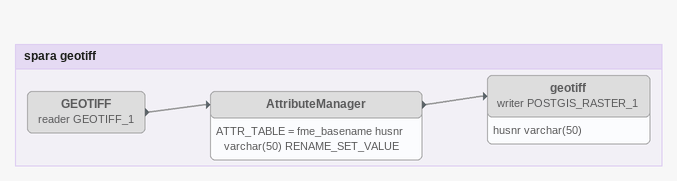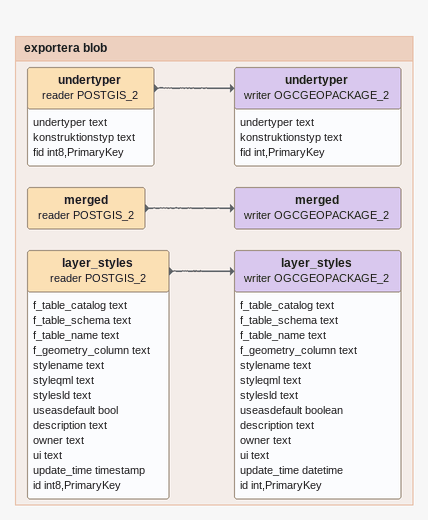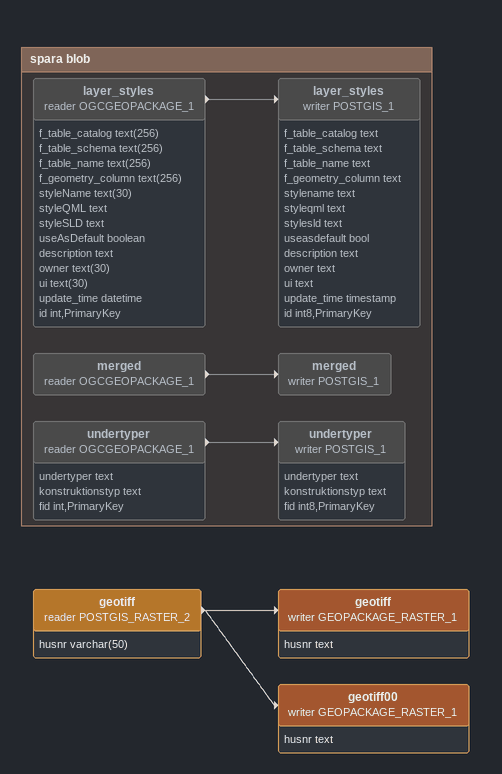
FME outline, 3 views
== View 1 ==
Bookmark: spara geotiff
GEOTIFF (reader GEOTIFF_1) [off]
    -> AttributeManager [off]
AttributeManager [off]
    ATTR_TABLE = fme_basename husnr  varchar(50) RENAME_SET_VALUE
    -> geotiff (writer POSTGIS_RASTER_1) [off]
geotiff (writer POSTGIS_RASTER_1) [off]
    attributes: husnr varchar(50)

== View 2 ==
Bookmark: exportera blob
undertyper (reader POSTGIS_2)
    attributes: undertyper text, konstruktionstyp text, fid int8,PrimaryKey
    -> undertyper (writer OGCGEOPACKAGE_2)
undertyper (writer OGCGEOPACKAGE_2)
    attributes: undertyper text, konstruktionstyp text, fid int,PrimaryKey
merged (reader POSTGIS_2)
    -> merged (writer OGCGEOPACKAGE_2)
merged (writer OGCGEOPACKAGE_2)
layer_styles (reader POSTGIS_2)
    attributes: f_table_catalog text, f_table_schema text, f_table_name text, f_geometry_column text, stylename text, styleqml text, stylesld text, useasdefault bool, description text, owner text, ui text, update_time timestamp, id int8,PrimaryKey
    -> layer_styles (writer OGCGEOPACKAGE_2)
layer_styles (writer OGCGEOPACKAGE_2)
    attributes: f_table_catalog text, f_table_schema text, f_table_name text, f_geometry_column text, stylename text, styleqml text, stylesld text, useasdefault boolean, description text, owner text, ui text, update_time datetime, id int,PrimaryKey

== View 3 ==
geotiff (reader POSTGIS_RASTER_2)
    attributes: husnr varchar(50)
    -> geotiff (writer GEOPACKAGE_RASTER_1)
    -> geotiff00 (writer GEOPACKAGE_RASTER_1)
geotiff (writer GEOPACKAGE_RASTER_1)
    attributes: husnr text
geotiff00 (writer GEOPACKAGE_RASTER_1)
    attributes: husnr text

Bookmark: spara blob
layer_styles (reader OGCGEOPACKAGE_1) [off]
    attributes: f_table_catalog text(256), f_table_schema text(256), f_table_name text(256), f_geometry_column text(256), styleName text(30), styleQML text, styleSLD text, useAsDefault boolean, description text, owner text(30), ui text(30), update_time datetime, id int,PrimaryKey
    -> layer_styles (writer POSTGIS_1) [off]
layer_styles (writer POSTGIS_1) [off]
    attributes: f_table_catalog text, f_table_schema text, f_table_name text, f_geometry_column text, stylename text, styleqml text, stylesld text, useasdefault bool, description text, owner text, ui text, update_time timestamp, id int8,PrimaryKey
merged (reader OGCGEOPACKAGE_1) [off]
    -> merged (writer POSTGIS_1) [off]
merged (writer POSTGIS_1) [off]
undertyper (reader OGCGEOPACKAGE_1) [off]
    attributes: undertyper text, konstruktionstyp text, fid int,PrimaryKey
    -> undertyper (writer POSTGIS_1) [off]
undertyper (writer POSTGIS_1) [off]
    attributes: undertyper text, konstruktionstyp text, fid int8,PrimaryKey
